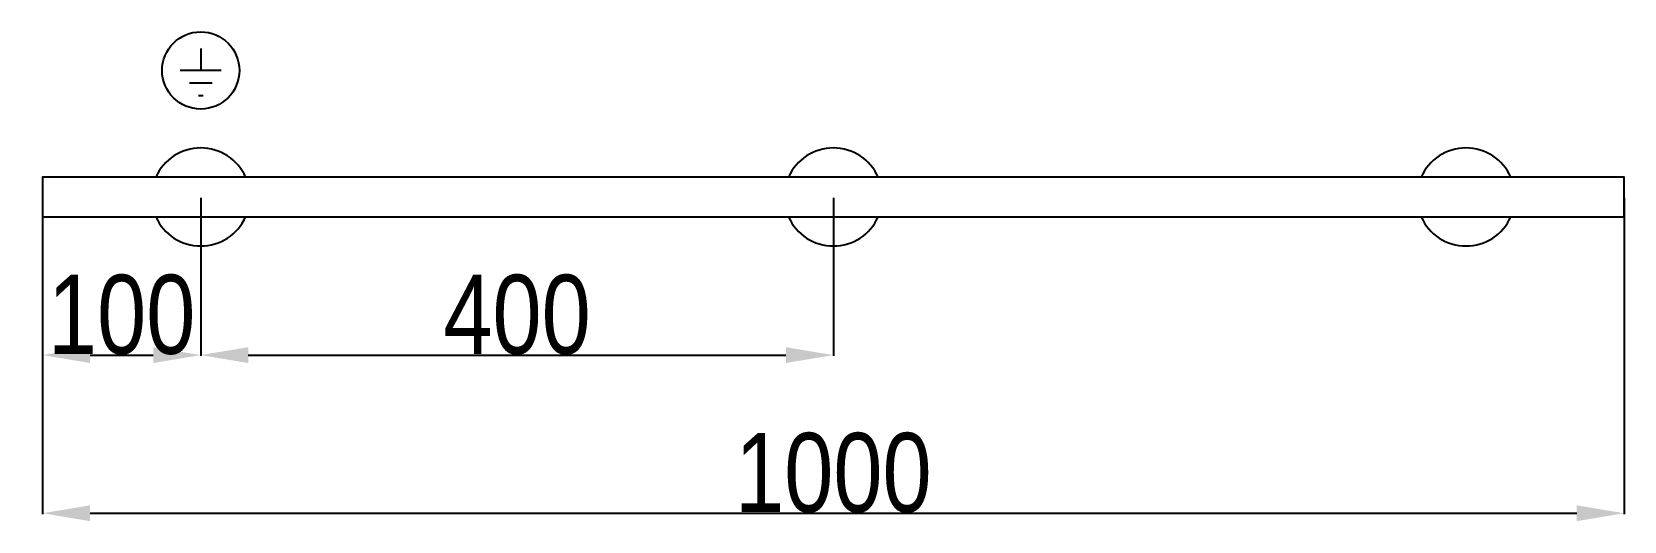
# Model space of a CAD drawing. Header units: millimetres. Extents: x -10007 to 11758, y -1552 to 23632.
# Drawn here: x -10007 to -9000, y -205 to 104 of the extents above; entities that cross this region are included whole.
import ezdxf

# ---------------------------------------------------------------- set-up
doc = ezdxf.new("R2010")
doc.units = ezdxf.units.MM
doc.header["$LTSCALE"] = 5
doc.linetypes.add('AUSGEZOGEN', pattern=[0])
doc.layers.get('0').update_dxf_attribs({"linetype": 'CONTINUOUS'})
doc.layers.get('DEFPOINTS').update_dxf_attribs({"linetype": 'AUSGEZOGEN'})
doc.layers.add('K', color=3, linetype='CONTINUOUS')
doc.layers.add('MASSE', color=1, linetype='CONTINUOUS')
doc.styles.add('ROMANS', font='ARIALUNI.TTF', dxfattribs={"width": 0.8})
doc.dimstyles.new('1XP1', dxfattribs={"dimtxt": 50, "dimasz": 30, "dimexe": 0.5, "dimexo": 0.5, "dimgap": 0.09, "dimtad": 1, "dimdec": 0, "dimzin": 0, "dimdsep": 46, "dimtxsty": 'ROMANS', "dimcen": 0, "dimclrd": 1, "dimclre": 1, "dimclrt": 7, "dimadec": 0, "dimazin": 3, "dimtfac": 1, "dimtdec": 4, "dimtofl": 0, "dimtmove": 0, "dimatfit": 3, "dimfxl": 1, "dimtolj": 1, "dimtzin": 0, "dimarcsym": 0})

# ---------------------------------------------------------------- blocks, each defined once
blk = doc.blocks.new('GS')
blk.add_lwpolyline([(0, -12.5), (1000, -12.5), (1000, 12.5), (0, 12.5)], close=True)
blk = doc.blocks.new('ErdSymbol')
for p, q in [((0, 13.824), (0, 0)), ((12.96, 0), (-12.96, 0)), ((7.2, -8.064), (-7.2, -8.064)), ((1.44, -16.128), (-1.44, -16.128))]:
    blk.add_line(p, q)
blk.add_circle((0, 0), 24.411)
blk = doc.blocks.new('GSHalter')
at = {"layer": 'K', "color": 0}
for start, end in [(23.78, 156.22), (203.78, 336.22)]:
    blk.add_arc((0, 0), 31, start, end, dxfattribs=at)
blk = doc.blocks.new('*D341')
at = {"color": 1, "linetype": 'ByBlock', "lineweight": -2, "transparency": 16777216}
for p, q in [((0, -0.5), (0, -100.5)), ((100, -0.5), (100, -100.5)), ((30, -100), (70, -100))]:
    blk.add_line(p, q, dxfattribs=at)
at = {"color": 1, "transparency": 16777216}
for points in [[(0, -100), (30, -95), (30, -105)], [(100, -100), (70, -105), (70, -95)]]:
    blk.add_solid(points, dxfattribs=at)
at = {"layer": 'DEFPOINTS', "transparency": 16777216}
for p in [(0, 0), (100, 0), (100, -100)]:
    blk.add_point(p, dxfattribs=at)
at = {"color": 7, "transparency": 16777216, "insert": (50, -99.91), "char_height": 50, "attachment_point": 8, "style": 'ROMANS'}
blk.add_mtext('100', dxfattribs=at)
blk = doc.blocks.new('*D342')
at = {"color": 1, "linetype": 'ByBlock', "lineweight": -2, "transparency": 16777216}
for p, q in [((100, -0.5), (100, -100.5)), ((500, -0.5), (500, -100.5)), ((130, -100), (470, -100))]:
    blk.add_line(p, q, dxfattribs=at)
at = {"color": 1, "transparency": 16777216}
for points in [[(100, -100), (130, -95), (130, -105)], [(500, -100), (470, -105), (470, -95)]]:
    blk.add_solid(points, dxfattribs=at)
at = {"layer": 'DEFPOINTS', "transparency": 16777216}
for p in [(100, 0), (500, 0), (500, -100)]:
    blk.add_point(p, dxfattribs=at)
at = {"color": 7, "transparency": 16777216, "insert": (300, -99.91), "char_height": 50, "attachment_point": 8, "style": 'ROMANS'}
blk.add_mtext('400', dxfattribs=at)
blk = doc.blocks.new('*D343')
at = {"color": 1, "linetype": 'ByBlock', "lineweight": -2, "transparency": 16777216}
for p, q in [((0, -0.5), (0, -200.5)), ((1000, -0.5), (1000, -200.5)), ((30, -200), (970, -200))]:
    blk.add_line(p, q, dxfattribs=at)
at = {"color": 1, "transparency": 16777216}
for points in [[(0, -200), (30, -195), (30, -205)], [(1000, -200), (970, -205), (970, -195)]]:
    blk.add_solid(points, dxfattribs=at)
at = {"layer": 'DEFPOINTS', "transparency": 16777216}
for p in [(0, 0), (1000, 0), (1000, -200)]:
    blk.add_point(p, dxfattribs=at)
at = {"color": 7, "transparency": 16777216, "insert": (500, -199.91), "char_height": 50, "attachment_point": 8, "style": 'ROMANS'}
blk.add_mtext('1000', dxfattribs=at)
blk = doc.blocks.new('GS400_1000_Dim')
at = {"layer": 'MASSE'}
for p1, p2, distance, picture, middle in [((0, 0), (100, 0), -100, '*D341', (50, -100)), ((0, 0), (1000, 0), -200, '*D343', (500, -200)), ((100, 0), (500, 0), -100, '*D342', (300, -100))]:
    dim = blk.add_aligned_dim(p1=p1, p2=p2, distance=distance, dimstyle='1XP1', override={"dimpost": '<>'}, dxfattribs=at)
    dim.commit()
    dim.dimension.update_dxf_attribs({"geometry": picture, "text_midpoint": middle})
blk = doc.blocks.new('GS400_1000')
for name, p in [('ErdSymbol', (100, 80)), ('GSHalter', (100, 0)), ('GSHalter', (500, 0)), ('GSHalter', (900, 0)), ('GS', (0, 0)), ('GS400_1000_Dim', (0, 0))]:
    blk.add_blockref(name, p)

msp = doc.modelspace()

# ---------------------------------------------------------------- block references
msp.add_blockref('GS400_1000', (-10000, 0))
msp.add_blockref('GS400_1000', (-10000, 0))
msp.add_blockref('GS400_1000', (-10000, 0))
msp.add_blockref('GS400_1000', (-10000, 0))

doc.saveas('drawing.dxf')
